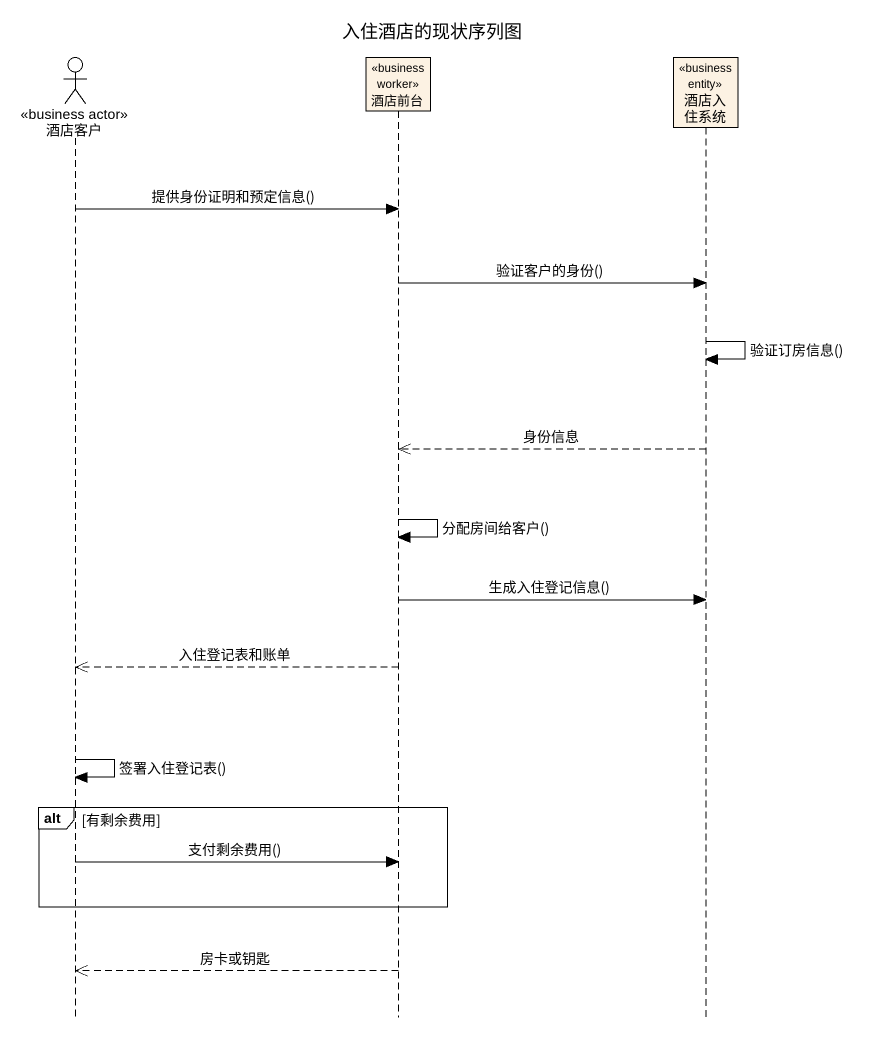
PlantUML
@startuml
title 入住酒店的现状序列图
hide footbox
actor 酒店客户 <<business actor>>
participant 酒店前台 <<business worker>>
participant 酒店入住系统 <<business entity>>

酒店客户 -> 酒店前台 : 提供身份证明和预定信息()
酒店前台 -> 酒店入住系统 : 验证客户的身份()
酒店入住系统 -> 酒店入住系统 : 验证订房信息()
酒店入住系统 -->> 酒店前台 : 身份信息
酒店前台 -> 酒店前台 : 分配房间给客户()
酒店前台 -> 酒店入住系统 : 生成入住登记信息()
酒店前台 -->> 酒店客户 : 入住登记表和账单
酒店客户 -> 酒店客户 : 签署入住登记表()
alt 有剩余费用
  酒店客户 -> 酒店前台 : 支付剩余费用()
end
酒店前台 -->> 酒店客户 : 房卡或钥匙
@enduml
